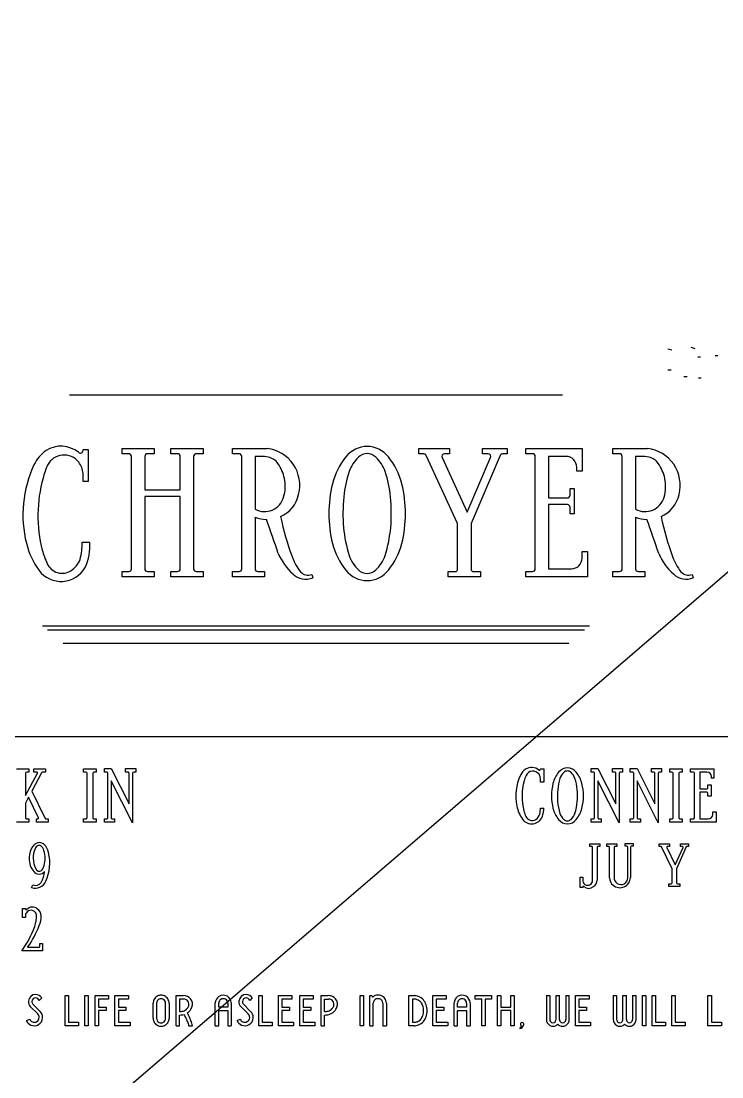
# Model space of a CAD drawing. Header units: metres. Extents: x -210 to 27, y -20 to 71.
# Drawn here: x -66.88 to -50.52, y -0.44 to 24.2 of the extents above; entities that cross this region are included whole.
import ezdxf

# ---------------------------------------------------------------- set-up
doc = ezdxf.new("R2010")
doc.units = ezdxf.units.M

msp = doc.modelspace()

# ---------------------------------------------------------------- linework, layer by layer
at = {"layer": 'MCD_Layer_0'}
for p, q in [((-35.401119, 24.199774), (-86.01265, -19.2484)), ((-51.781876, 16.546864), (-51.688725, 16.531069)), ((-51.146023, 16.546864), (-51.239037, 16.578588)), ((-51.021961, 16.356649), (-51.084057, 16.356649)), ((-50.618713, 16.388374), (-50.680813, 16.388374)), ((-51.704247, 16.055599), (-51.781876, 16.055599)), ((-51.332054, 15.897109), (-51.409676, 15.897109)), ((-51.006432, 15.865385), (-51.068535, 15.865385)), ((-65.438502, 14.180497), (-65.438502, 14.204497)), ((-65.438502, 14.204497), (-65.315502, 14.204497)), ((-65.315502, 14.204497), (-65.315502, 13.454497)), ((-64.527769, 14.226997), (-63.777769, 14.226997)), ((-64.527769, 14.100998), (-64.527769, 14.226997)), ((-64.371769, 14.100998), (-64.527769, 14.100998)), ((-63.903769, 14.100998), (-63.933769, 14.100998)), ((-63.777769, 14.100998), (-63.903769, 14.100998)), ((-63.777769, 14.226997), (-63.777769, 14.100998)), ((-63.387769, 14.100998), (-63.387769, 14.226997)), ((-63.387769, 14.226997), (-62.637769, 14.226997)), ((-63.231768, 14.100998), (-63.387769, 14.100998)), ((-62.760769, 14.100998), (-62.793768, 14.100998)), ((-62.637769, 14.100998), (-62.760769, 14.100998)), ((-62.637769, 14.226997), (-62.637769, 14.100998)), ((-61.951802, 14.226997), (-61.138802, 14.226997)), ((-61.951802, 14.100997), (-61.951802, 14.226997)), ((-61.795802, 14.100997), (-61.951802, 14.100997)), ((-57.600203, 14.097997), (-57.600203, 14.223997)), ((-57.600203, 14.223997), (-56.880203, 14.223997)), ((-57.483203, 14.097997), (-57.600203, 14.097997)), ((-56.694203, 12.474997), (-57.426203, 14.061997)), ((-56.880203, 14.097997), (-57.000203, 14.097997)), ((-56.880203, 14.223997), (-56.880203, 14.097997)), ((-55.701203, 14.061997), (-56.379203, 12.474997)), ((-56.115203, 14.223997), (-55.536203, 14.223997)), ((-56.115203, 14.097997), (-56.115203, 14.223997)), ((-55.983203, 14.097997), (-56.115203, 14.097997)), ((-55.536203, 14.097997), (-55.644203, 14.097997)), ((-55.536203, 14.223997), (-55.536203, 14.097997)), ((-55.0996, 14.226997), (-53.7856, 14.226997)), ((-55.0996, 14.100998), (-55.0996, 14.226997)), ((-54.9436, 14.100998), (-55.0996, 14.100998)), ((-53.7856, 14.226997), (-53.7856, 13.695997)), ((-53.069802, 14.226997), (-52.256802, 14.226997)), ((-53.069802, 14.100997), (-53.069802, 14.226997)), ((-52.913802, 14.100997), (-53.069802, 14.100997)), ((-64.308769, 11.415997), (-64.308769, 14.040997)), ((-63.996769, 14.040997), (-63.996769, 13.257998)), ((-63.168768, 13.257998), (-63.168768, 14.040997)), ((-62.856768, 14.040997), (-62.856768, 11.415997)), ((-61.732802, 11.415997), (-61.732802, 14.040997)), ((-61.420802, 14.040997), (-61.420802, 12.804997)), ((-61.294802, 14.040997), (-61.420802, 14.040997)), ((-57.057203, 14.010997), (-56.472203, 12.738997)), ((-56.472203, 12.738997), (-55.926203, 14.010997)), ((-54.8806, 11.415997), (-54.8806, 14.040997)), ((-54.5686, 14.040997), (-54.5686, 13.071997)), ((-54.1606, 14.040997), (-54.5686, 14.040997)), ((-52.850802, 11.415997), (-52.850802, 14.040997)), ((-52.538802, 14.040997), (-52.538802, 12.804997)), ((-52.412802, 14.040997), (-52.538802, 14.040997)), ((-65.438502, 13.454497), (-65.438502, 13.643497)), ((-53.9116, 13.695997), (-53.9116, 13.788997)), ((-53.7856, 13.695997), (-53.9116, 13.695997)), ((-65.315502, 13.454497), (-65.438502, 13.454497)), ((-63.996769, 13.257998), (-63.168768, 13.257998)), ((-63.996769, 13.101997), (-63.996769, 11.415997)), ((-63.168768, 13.101997), (-63.996769, 13.101997)), ((-63.168768, 11.415997), (-63.168768, 13.101997)), ((-54.5686, 13.071997), (-54.1306, 13.071997)), ((-54.0676, 13.290997), (-53.9746, 13.290997)), ((-54.0676, 13.131997), (-54.0676, 13.290997)), ((-53.9746, 13.290997), (-53.9746, 12.696997)), ((-54.5686, 12.915997), (-54.5686, 11.415997)), ((-54.1306, 12.915997), (-54.5686, 12.915997)), ((-54.0676, 12.696997), (-54.0676, 12.852997)), ((-61.420802, 12.618997), (-61.420802, 11.415997)), ((-53.9746, 12.696997), (-54.0676, 12.696997)), ((-52.538802, 12.618997), (-52.538802, 11.415997)), ((-56.694203, 11.409997), (-56.694203, 12.474997)), ((-56.379203, 12.474997), (-56.379203, 11.409997)), ((-65.459502, 12.038498), (-65.282502, 12.038498)), ((-53.7856, 11.820997), (-53.6626, 11.820997)), ((-53.7856, 11.664997), (-53.7856, 11.820997)), ((-53.6626, 11.820997), (-53.6626, 11.226997)), ((-64.527769, 11.352997), (-64.371769, 11.352997)), ((-64.527769, 11.226997), (-64.527769, 11.352997)), ((-63.933769, 11.352997), (-63.777769, 11.352997)), ((-63.777769, 11.352997), (-63.777769, 11.226997)), ((-63.387769, 11.352997), (-63.231768, 11.352997)), ((-63.387769, 11.226997), (-63.387769, 11.352997)), ((-62.793768, 11.352997), (-62.637769, 11.352997)), ((-62.637769, 11.352997), (-62.637769, 11.226997)), ((-61.951802, 11.352997), (-61.795802, 11.352997)), ((-61.951802, 11.226997), (-61.951802, 11.352997)), ((-61.357802, 11.352997), (-61.201802, 11.352997)), ((-61.201802, 11.352997), (-61.201802, 11.226997)), ((-56.910203, 11.349997), (-56.754203, 11.349997)), ((-56.910203, 11.226997), (-56.910203, 11.349997)), ((-56.319203, 11.349997), (-56.160203, 11.349997)), ((-56.160203, 11.349997), (-56.160203, 11.226997)), ((-55.0996, 11.352997), (-54.9436, 11.352997)), ((-55.0996, 11.226997), (-55.0996, 11.352997)), ((-54.5686, 11.415997), (-54.0376, 11.415997)), ((-53.069802, 11.352997), (-52.913802, 11.352997)), ((-53.069802, 11.226997), (-53.069802, 11.352997)), ((-52.475802, 11.352997), (-52.319802, 11.352997)), ((-52.319802, 11.352997), (-52.319802, 11.226997)), ((-63.777769, 11.226997), (-64.527769, 11.226997)), ((-62.637769, 11.226997), (-63.387769, 11.226997)), ((-61.201802, 11.226997), (-61.951802, 11.226997)), ((-60.100802, 11.286997), (-60.073802, 11.208997)), ((-56.160203, 11.226997), (-56.910203, 11.226997)), ((-53.6626, 11.226997), (-55.0996, 11.226997)), ((-52.319802, 11.226997), (-53.069802, 11.226997)), ((-51.218802, 11.286997), (-51.191802, 11.208997)), ((-81, 7.5), (-39, 7.5)), ((-66.996265, 6.75), (-66.70339, 6.75)), ((-66.70339, 6.671625), (-66.75489, 6.671625)), ((-66.70339, 6.75), (-66.70339, 6.671625)), ((-66.585765, 6.671875), (-66.585765, 6.7495)), ((-66.585765, 6.7495), (-66.312265, 6.7495)), ((-66.520515, 6.671875), (-66.585765, 6.671875)), ((-66.312265, 6.671875), (-66.37264, 6.671875)), ((-66.312265, 6.7495), (-66.312265, 6.671875)), ((-65.424265, 6.75), (-65.131765, 6.75)), ((-65.424265, 6.671625), (-65.424265, 6.75)), ((-65.37214, 6.671625), (-65.424265, 6.671625)), ((-65.131765, 6.671625), (-65.183265, 6.671625)), ((-65.131765, 6.75), (-65.131765, 6.671625)), ((-64.938754, 6.752375), (-64.781254, 6.752375)), ((-64.938754, 6.672125), (-64.938754, 6.752375)), ((-64.886254, 6.672125), (-64.938754, 6.672125)), ((-64.781254, 6.752375), (-64.365004, 5.932375)), ((-64.443754, 6.752375), (-64.208754, 6.752375)), ((-64.443754, 6.672125), (-64.443754, 6.752375)), ((-64.391254, 6.672125), (-64.443754, 6.672125)), ((-64.208754, 6.672125), (-64.261254, 6.672125)), ((-64.208754, 6.752375), (-64.208754, 6.672125)), ((-54.761447, 6.738125), (-54.761447, 6.748125)), ((-54.761447, 6.748125), (-54.684322, 6.748125)), ((-54.684322, 6.748125), (-54.684322, 6.435625)), ((-53.573554, 6.752375), (-53.416054, 6.752375)), ((-53.573554, 6.672125), (-53.573554, 6.752375)), ((-53.521054, 6.672125), (-53.573554, 6.672125)), ((-53.416054, 6.752375), (-52.999804, 5.932375)), ((-53.078554, 6.752375), (-52.843554, 6.752375)), ((-53.078554, 6.672125), (-53.078554, 6.752375)), ((-53.026054, 6.672125), (-53.078554, 6.672125)), ((-52.843554, 6.672125), (-52.896054, 6.672125)), ((-52.843554, 6.752375), (-52.843554, 6.672125)), ((-52.661754, 6.752375), (-52.504254, 6.752375)), ((-52.661754, 6.672125), (-52.661754, 6.752375)), ((-52.609254, 6.672125), (-52.661754, 6.672125)), ((-52.504254, 6.752375), (-52.088004, 5.932375)), ((-52.166754, 6.752375), (-51.931754, 6.752375)), ((-52.166754, 6.672125), (-52.166754, 6.752375)), ((-52.114254, 6.672125), (-52.166754, 6.672125)), ((-51.931754, 6.672125), (-51.984254, 6.672125)), ((-51.931754, 6.752375), (-51.931754, 6.672125)), ((-51.740862, 6.75), (-51.448362, 6.75)), ((-51.740862, 6.671625), (-51.740862, 6.75)), ((-51.688737, 6.671625), (-51.740862, 6.671625)), ((-51.448362, 6.671625), (-51.499862, 6.671625)), ((-51.448362, 6.75), (-51.448362, 6.671625)), ((-51.256174, 6.6725), (-51.256174, 6.75)), ((-51.256174, 6.75), (-50.708674, 6.75)), ((-51.191174, 6.6725), (-51.256174, 6.6725)), ((-50.871299, 6.6725), (-51.034924, 6.6725)), ((-51.034924, 6.6725), (-51.034924, 6.279125)), ((-50.708674, 6.75), (-50.708674, 6.52875)), ((-66.78114, 6.646625), (-66.78114, 6.1285)), ((-66.78114, 6.1285), (-66.50339, 6.643125)), ((-66.40714, 6.65125), (-66.634765, 6.22525)), ((-65.34589, 5.604375), (-65.34589, 6.646625)), ((-65.209515, 6.646625), (-65.209515, 5.604375)), ((-64.860004, 5.605375), (-64.860004, 6.645875)), ((-64.781254, 6.464875), (-64.781254, 5.605375)), ((-64.287505, 5.489875), (-64.781254, 6.464875)), ((-64.365004, 5.932375), (-64.365004, 6.645875)), ((-64.287505, 6.645875), (-64.287505, 5.489875)), ((-54.761447, 6.435625), (-54.761447, 6.514375)), ((-54.684322, 6.435625), (-54.761447, 6.435625)), ((-53.494804, 5.605375), (-53.494804, 6.645875)), ((-53.416054, 6.464875), (-53.416054, 5.605375)), ((-52.922304, 5.489875), (-53.416054, 6.464875)), ((-52.999804, 5.932375), (-52.999804, 6.645875)), ((-52.922304, 6.645875), (-52.922304, 5.489875)), ((-52.583004, 5.605375), (-52.583004, 6.645875)), ((-52.504254, 6.464875), (-52.504254, 5.605375)), ((-52.010504, 5.489875), (-52.504254, 6.464875)), ((-52.088004, 5.932375), (-52.088004, 6.645875)), ((-52.010504, 6.645875), (-52.010504, 5.489875)), ((-51.662487, 5.604375), (-51.662487, 6.646625)), ((-51.526112, 6.646625), (-51.526112, 5.604375)), ((-51.164924, 5.604375), (-51.164924, 6.6475)), ((-50.767549, 6.52875), (-50.767549, 6.5675)), ((-50.708674, 6.52875), (-50.767549, 6.52875)), ((-66.634765, 6.22525), (-66.32989, 5.600125)), ((-51.034924, 6.279125), (-50.878549, 6.279125)), ((-50.878549, 6.20375), (-51.034924, 6.20375)), ((-51.034924, 6.20375), (-51.034924, 5.57875)), ((-50.852299, 6.304125), (-50.852299, 6.370375)), ((-50.852299, 6.370375), (-50.774174, 6.370375)), ((-50.852299, 6.1125), (-50.852299, 6.1775)), ((-50.774174, 6.370375), (-50.774174, 6.1125)), ((-66.70989, 6.082375), (-66.78114, 5.947125)), ((-66.78114, 5.947125), (-66.78114, 5.604375)), ((-66.477765, 5.606125), (-66.70989, 6.082375)), ((-50.774174, 6.1125), (-50.852299, 6.1125)), ((-54.760947, 5.832), (-54.683322, 5.832)), ((-50.736674, 5.6825), (-50.736674, 5.7475)), ((-50.736674, 5.7475), (-50.657424, 5.7475)), ((-50.657424, 5.7475), (-50.657424, 5.5)), ((-66.702765, 5.5), (-66.99589, 5.5)), ((-66.75489, 5.578125), (-66.702765, 5.578125)), ((-66.702765, 5.578125), (-66.702765, 5.5)), ((-66.52714, 5.578125), (-66.495265, 5.578125)), ((-66.52714, 5.5), (-66.52714, 5.578125)), ((-66.253515, 5.5), (-66.52714, 5.5)), ((-66.294765, 5.578125), (-66.253515, 5.578125)), ((-66.253515, 5.578125), (-66.253515, 5.5)), ((-65.424265, 5.578125), (-65.37214, 5.578125)), ((-65.424265, 5.5), (-65.424265, 5.578125)), ((-65.13114, 5.5), (-65.424265, 5.5)), ((-65.183265, 5.578125), (-65.13114, 5.578125)), ((-65.13114, 5.578125), (-65.13114, 5.5)), ((-64.938754, 5.579125), (-64.886254, 5.579125)), ((-64.938754, 5.5), (-64.938754, 5.579125)), ((-64.704129, 5.5), (-64.938754, 5.5)), ((-64.756254, 5.579125), (-64.704129, 5.579125)), ((-64.704129, 5.579125), (-64.704129, 5.5)), ((-53.573554, 5.579125), (-53.521054, 5.579125)), ((-53.573554, 5.5), (-53.573554, 5.579125)), ((-53.338929, 5.5), (-53.573554, 5.5)), ((-53.391054, 5.579125), (-53.338929, 5.579125)), ((-53.338929, 5.579125), (-53.338929, 5.5)), ((-52.661754, 5.579125), (-52.609254, 5.579125)), ((-52.661754, 5.5), (-52.661754, 5.579125)), ((-52.427129, 5.5), (-52.661754, 5.5)), ((-52.479254, 5.579125), (-52.427129, 5.579125)), ((-52.427129, 5.579125), (-52.427129, 5.5)), ((-51.740862, 5.578125), (-51.688737, 5.578125)), ((-51.740862, 5.5), (-51.740862, 5.578125)), ((-51.447737, 5.5), (-51.740862, 5.5)), ((-51.499862, 5.578125), (-51.447737, 5.578125)), ((-51.447737, 5.578125), (-51.447737, 5.5)), ((-51.256174, 5.5), (-51.256174, 5.578125)), ((-51.256174, 5.578125), (-51.191174, 5.578125)), ((-50.657424, 5.5), (-51.256174, 5.5)), ((-51.034924, 5.57875), (-50.841674, 5.57875)), ((-53.605362, 4.9358), (-53.605362, 4.9986)), ((-53.605362, 4.9986), (-53.371062, 4.9986)), ((-53.563362, 4.9358), (-53.605362, 4.9358)), ((-53.371062, 4.9358), (-53.412262, 4.9358)), ((-53.371062, 4.9986), (-53.371062, 4.9358)), ((-53.21291, 5.0007), (-52.97781, 5.0007)), ((-53.21291, 4.938), (-53.21291, 5.0007)), ((-53.17021, 4.938), (-53.21291, 4.938)), ((-52.97781, 4.938), (-53.01911, 4.938)), ((-52.97781, 5.0007), (-52.97781, 4.938)), ((-52.78471, 4.9388), (-52.78471, 5.0027)), ((-52.78471, 5.0027), (-52.59721, 5.0027)), ((-52.74231, 4.9388), (-52.78471, 4.9388)), ((-52.59721, 4.9388), (-52.63831, 4.9388)), ((-52.59721, 5.0027), (-52.59721, 4.9388)), ((-51.988463, 4.99975), (-51.748463, 4.99975)), ((-51.988463, 4.93755), (-51.988463, 4.99975)), ((-51.949463, 4.93755), (-51.988463, 4.93755)), ((-51.748463, 4.93755), (-51.788463, 4.93755)), ((-51.748463, 4.99975), (-51.748463, 4.93755)), ((-51.493463, 4.93755), (-51.493463, 4.99975)), ((-51.493463, 4.9989), (-51.300463, 4.9989)), ((-51.449463, 4.93755), (-51.493463, 4.93755)), ((-51.300463, 4.9367), (-51.336463, 4.9367)), ((-51.300463, 4.9989), (-51.300463, 4.9367)), ((-53.542362, 4.1427), (-53.542362, 4.9158)), ((-53.433262, 4.9158), (-53.433262, 4.1528)), ((-53.14921, 4.2059), (-53.14921, 4.918)), ((-53.04011, 4.918), (-53.04001, 4.2195)), ((-52.72231, 4.2107), (-52.72231, 4.9188)), ((-52.65931, 4.9188), (-52.65931, 4.2107)), ((-51.686463, 4.41675), (-51.930463, 4.92555)), ((-51.807463, 4.90855), (-51.612463, 4.50475)), ((-51.612463, 4.50475), (-51.430463, 4.90855)), ((-51.355463, 4.9247), (-51.581463, 4.4159)), ((-53.835062, 4.2155), (-53.772162, 4.2155)), ((-53.835062, 3.9755), (-53.835062, 4.2155)), ((-53.772162, 4.2155), (-53.772162, 4.1525)), ((-51.686463, 4.08305), (-51.686463, 4.41675)), ((-51.581463, 4.41675), (-51.581463, 4.08305)), ((-66.638941, 3.9759), (-66.607941, 4.0369)), ((-53.772162, 3.9755), (-53.835062, 3.9755)), ((-53.772162, 3.9885), (-53.772162, 3.9755)), ((-51.758463, 3.99975), (-51.758463, 4.06305)), ((-51.758463, 4.06305), (-51.706463, 4.06305)), ((-51.508463, 3.99975), (-51.758463, 3.99975)), ((-51.561463, 4.06305), (-51.508463, 4.06305)), ((-51.508463, 4.06305), (-51.508463, 3.99975)), ((-66.8485, 3.281), (-66.8485, 3.49)), ((-66.8485, 3.49), (-66.7828, 3.49)), ((-66.7828, 3.49), (-66.7828, 3.482)), ((-66.7828, 3.281), (-66.8485, 3.281)), ((-66.7828, 3.323), (-66.7828, 3.281)), ((-66.3868, 2.5), (-66.8688, 2.5)), ((-66.7328, 2.583), (-66.4697, 2.583)), ((-66.4487, 2.604), (-66.4487, 2.667)), ((-66.4487, 2.667), (-66.3868, 2.667)), ((-66.3868, 2.667), (-66.3868, 2.5)), ((-66.610404, 1.251961), (-66.44074, 1.084125)), ((-66.401998, 1.40018), (-66.463241, 1.342243)), ((-65.857706, 1.453151), (-65.776847, 1.453151)), ((-65.857706, 0.750026), (-65.857706, 1.453151)), ((-65.776847, 1.453151), (-65.776847, 0.830885)), ((-65.396453, 1.453155), (-65.315594, 1.453155)), ((-65.396453, 0.75003), (-65.396453, 1.453155)), ((-65.315594, 1.453155), (-65.315594, 0.75003)), ((-65.158385, 1.453155), (-64.843385, 1.453155)), ((-65.158385, 0.75003), (-65.158385, 1.453155)), ((-64.843385, 1.372296), (-65.077526, 1.372296)), ((-65.077526, 1.372296), (-65.077526, 1.183858)), ((-64.843385, 1.453155), (-64.843385, 1.372296)), ((-64.693604, 1.453154), (-64.378604, 1.453154)), ((-64.693604, 0.750029), (-64.693604, 1.453154)), ((-64.378604, 1.372295), (-64.612744, 1.372295)), ((-64.612744, 1.372295), (-64.612744, 1.183857)), ((-64.378604, 1.453154), (-64.378604, 1.372295)), ((-63.805178, 0.927989), (-63.805178, 1.275192)), ((-63.724318, 1.275473), (-63.724318, 0.927637)), ((-63.510006, 0.927637), (-63.510006, 1.275473)), ((-63.429147, 1.275192), (-63.429147, 0.927989)), ((-63.26727, 1.453153), (-63.09852, 1.453153)), ((-63.26727, 0.750028), (-63.26727, 1.453153)), ((-63.096903, 1.372293), (-63.18641, 1.372293)), ((-63.18641, 1.372293), (-63.18641, 1.082184)), ((-62.350258, 0.750029), (-62.350258, 1.282999)), ((-62.269399, 1.183857), (-62.269399, 1.280327)), ((-62.057758, 1.280327), (-62.057758, 1.183857)), ((-61.976899, 1.282999), (-61.976899, 0.750029)), ((-61.69519, 1.251961), (-61.525525, 1.084125)), ((-61.486783, 1.40018), (-61.548026, 1.342243)), ((-61.337832, 1.453151), (-61.256972, 1.453151)), ((-61.337832, 0.750026), (-61.337832, 1.453151)), ((-61.256972, 1.453151), (-61.256972, 0.830885)), ((-60.876572, 1.453154), (-60.561572, 1.453154)), ((-60.876572, 0.750029), (-60.876572, 1.453154)), ((-60.561572, 1.372295), (-60.795713, 1.372295)), ((-60.795713, 1.372295), (-60.795713, 1.183857)), ((-60.561572, 1.453154), (-60.561572, 1.372295)), ((-60.378758, 1.453154), (-60.063758, 1.453154)), ((-60.378758, 0.750029), (-60.378758, 1.453154)), ((-60.063758, 1.372295), (-60.297898, 1.372295)), ((-60.297898, 1.372295), (-60.297898, 1.183857)), ((-60.063758, 1.453154), (-60.063758, 1.372295)), ((-59.881621, 1.453153), (-59.712871, 1.453153)), ((-59.881621, 0.750028), (-59.881621, 1.453153)), ((-59.800762, 1.082184), (-59.800762, 1.372293)), ((-59.800762, 1.372293), (-59.711254, 1.372293)), ((-58.972232, 1.453155), (-58.891373, 1.453155)), ((-58.972232, 0.75003), (-58.972232, 1.453155)), ((-58.891373, 1.453155), (-58.891373, 0.75003)), ((-58.745127, 1.453153), (-58.69408, 1.453153)), ((-58.745127, 0.750027), (-58.745127, 1.453153)), ((-58.69408, 1.453153), (-58.679877, 1.417082)), ((-58.664268, 0.750027), (-58.664268, 1.278988)), ((-58.437862, 1.278988), (-58.437862, 0.750027)), ((-58.357002, 1.278988), (-58.357002, 0.750027)), ((-57.829593, 1.453154), (-57.711047, 1.453154)), ((-57.829593, 0.750029), (-57.829593, 1.453154)), ((-57.748734, 1.372295), (-57.748734, 0.830889)), ((-57.712804, 1.372295), (-57.748734, 1.372295)), ((-57.274506, 1.453154), (-56.959506, 1.453154)), ((-57.274506, 0.750029), (-57.274506, 1.453154)), ((-56.959506, 1.372295), (-57.193646, 1.372295)), ((-57.193646, 1.372295), (-57.193646, 1.183857)), ((-56.959506, 1.453154), (-56.959506, 1.372295)), ((-56.776539, 0.750029), (-56.776539, 1.282999)), ((-56.69568, 1.183857), (-56.69568, 1.280327)), ((-56.484039, 1.280327), (-56.484039, 1.183857)), ((-56.40318, 1.282999), (-56.40318, 0.750029)), ((-56.282187, 1.453153), (-55.901094, 1.453153)), ((-56.282187, 1.372293), (-56.282187, 1.453153)), ((-56.131719, 1.372293), (-56.282187, 1.372293)), ((-56.131719, 0.750028), (-56.131719, 1.372293)), ((-55.901094, 1.372293), (-56.05086, 1.372293)), ((-56.05086, 1.372293), (-56.05086, 0.750028)), ((-55.901094, 1.453153), (-55.901094, 1.372293)), ((-55.761825, 1.453154), (-55.680965, 1.453154)), ((-55.761825, 0.750029), (-55.761825, 1.453154)), ((-55.680965, 1.453154), (-55.680965, 1.183857)), ((-55.454559, 1.453154), (-55.3737, 1.453154)), ((-55.454559, 1.183857), (-55.454559, 1.453154)), ((-55.3737, 1.453154), (-55.3737, 0.750029)), ((-54.621709, 1.453132), (-54.621709, 0.899772)), ((-54.621709, 1.453132), (-54.54085, 1.453132)), ((-54.54085, 1.453132), (-54.54085, 0.899772)), ((-54.3946, 1.453132), (-54.313741, 1.453132)), ((-54.3946, 0.899772), (-54.3946, 1.453132)), ((-54.313741, 0.899772), (-54.313741, 1.453132)), ((-54.16749, 1.453132), (-54.16749, 0.899772)), ((-54.16749, 1.453132), (-54.086631, 1.453132)), ((-54.086631, 0.899772), (-54.086631, 1.453132)), ((-53.940476, 1.453154), (-53.625476, 1.453154)), ((-53.940476, 0.750029), (-53.940476, 1.453154)), ((-53.625476, 1.372295), (-53.859616, 1.372295)), ((-53.859616, 1.372295), (-53.859616, 1.183857)), ((-53.625476, 1.453154), (-53.625476, 1.372295)), ((-53.061895, 1.453132), (-53.061895, 0.899772)), ((-53.061895, 1.453132), (-52.981035, 1.453132)), ((-52.981035, 1.453132), (-52.981035, 0.899772)), ((-52.834785, 1.453132), (-52.753926, 1.453132)), ((-52.834785, 0.899772), (-52.834785, 1.453132)), ((-52.753926, 0.899772), (-52.753926, 1.453132)), ((-52.607676, 1.453132), (-52.607676, 0.899772)), ((-52.607676, 1.453132), (-52.526817, 1.453132)), ((-52.526817, 0.899772), (-52.526817, 1.453132)), ((-52.380576, 1.453155), (-52.299717, 1.453155)), ((-52.380576, 0.75003), (-52.380576, 1.453155)), ((-52.299717, 1.453155), (-52.299717, 0.75003)), ((-52.153517, 1.453151), (-52.072658, 1.453151)), ((-52.153517, 0.750026), (-52.153517, 1.453151)), ((-52.072658, 1.453151), (-52.072658, 0.830885)), ((-51.692267, 1.453151), (-51.611407, 1.453151)), ((-51.692267, 0.750026), (-51.692267, 1.453151)), ((-51.611407, 1.453151), (-51.611407, 0.830885)), ((-50.850394, 1.453151), (-50.769534, 1.453151)), ((-50.850394, 0.750026), (-50.850394, 1.453151)), ((-50.769534, 1.453151), (-50.769534, 0.830885)), ((-66.497271, 1.026259), (-66.669959, 1.197118)), ((-65.077526, 1.183858), (-64.901745, 1.183858)), ((-64.901745, 1.102998), (-65.077526, 1.102998)), ((-65.077526, 1.102998), (-65.077526, 0.75003)), ((-64.901745, 1.183858), (-64.901745, 1.102998)), ((-64.612744, 1.183857), (-64.436963, 1.183857)), ((-64.436963, 1.102998), (-64.612744, 1.102998)), ((-64.612744, 1.102998), (-64.612744, 0.830889)), ((-64.436963, 1.183857), (-64.436963, 1.102998)), ((-63.18641, 0.750028), (-63.18641, 1.001325)), ((-62.057758, 1.183857), (-62.269399, 1.183857)), ((-62.269399, 0.750029), (-62.269399, 1.102998)), ((-62.269399, 1.102998), (-62.057758, 1.102998)), ((-62.057758, 1.102998), (-62.057758, 0.750029)), ((-61.582057, 1.026259), (-61.754744, 1.197118)), ((-60.795713, 1.183857), (-60.619931, 1.183857)), ((-60.619931, 1.102998), (-60.795713, 1.102998)), ((-60.795713, 1.102998), (-60.795713, 0.830889)), ((-60.619931, 1.183857), (-60.619931, 1.102998)), ((-60.297898, 1.183857), (-60.122117, 1.183857)), ((-60.122117, 1.102998), (-60.297898, 1.102998)), ((-60.297898, 1.102998), (-60.297898, 0.830889)), ((-60.122117, 1.183857), (-60.122117, 1.102998)), ((-59.800762, 0.750028), (-59.800762, 1.001325)), ((-57.193646, 1.183857), (-57.017865, 1.183857)), ((-57.017865, 1.102998), (-57.193646, 1.102998)), ((-57.193646, 1.102998), (-57.193646, 0.830889)), ((-57.017865, 1.183857), (-57.017865, 1.102998)), ((-56.484039, 1.183857), (-56.69568, 1.183857)), ((-56.69568, 0.750029), (-56.69568, 1.102998)), ((-56.69568, 1.102998), (-56.484039, 1.102998)), ((-56.484039, 1.102998), (-56.484039, 0.750029)), ((-55.680965, 1.183857), (-55.454559, 1.183857)), ((-55.454559, 1.102998), (-55.680965, 1.102998)), ((-55.680965, 1.102998), (-55.680965, 0.750029)), ((-55.454559, 0.750029), (-55.454559, 1.102998)), ((-53.859616, 1.183857), (-53.683835, 1.183857)), ((-53.683835, 1.102998), (-53.859616, 1.102998)), ((-53.859616, 1.102998), (-53.859616, 0.830889)), ((-53.683835, 1.183857), (-53.683835, 1.102998)), ((-66.757568, 0.871782), (-66.682545, 0.901946)), ((-65.542636, 0.750026), (-65.857706, 0.750026)), ((-65.776847, 0.830885), (-65.542636, 0.830885)), ((-65.542636, 0.830885), (-65.542636, 0.750026)), ((-65.315594, 0.75003), (-65.396453, 0.75003)), ((-65.077526, 0.75003), (-65.158385, 0.75003)), ((-64.342041, 0.750029), (-64.693604, 0.750029)), ((-64.612744, 0.830889), (-64.342041, 0.830889)), ((-64.342041, 0.830889), (-64.342041, 0.750029)), ((-63.26727, 0.750028), (-63.18641, 0.750028)), ((-62.966332, 0.750028), (-62.882942, 0.750028)), ((-62.350258, 0.750029), (-62.269399, 0.750029)), ((-62.057758, 0.750029), (-61.976899, 0.750029)), ((-61.842353, 0.871782), (-61.76733, 0.901946)), ((-61.022761, 0.750026), (-61.337832, 0.750026)), ((-61.256972, 0.830885), (-61.022761, 0.830885)), ((-61.022761, 0.830885), (-61.022761, 0.750026)), ((-60.525009, 0.750029), (-60.876572, 0.750029)), ((-60.795713, 0.830889), (-60.525009, 0.830889)), ((-60.525009, 0.830889), (-60.525009, 0.750029)), ((-60.027195, 0.750029), (-60.378758, 0.750029)), ((-60.297898, 0.830889), (-60.027195, 0.830889)), ((-60.027195, 0.830889), (-60.027195, 0.750029)), ((-59.881621, 0.750028), (-59.800762, 0.750028)), ((-58.891373, 0.75003), (-58.972232, 0.75003)), ((-58.745127, 0.750027), (-58.664268, 0.750027)), ((-58.437862, 0.750027), (-58.357002, 0.750027)), ((-57.711047, 0.750029), (-57.829593, 0.750029)), ((-57.748734, 0.830889), (-57.712804, 0.830889)), ((-56.922943, 0.750029), (-57.274506, 0.750029)), ((-57.193646, 0.830889), (-56.922943, 0.830889)), ((-56.922943, 0.830889), (-56.922943, 0.750029)), ((-56.776539, 0.750029), (-56.69568, 0.750029)), ((-56.484039, 0.750029), (-56.40318, 0.750029)), ((-56.05086, 0.750028), (-56.131719, 0.750028)), ((-55.680965, 0.750029), (-55.761825, 0.750029)), ((-55.3737, 0.750029), (-55.454559, 0.750029)), ((-53.588913, 0.750029), (-53.940476, 0.750029)), ((-53.859616, 0.830889), (-53.588913, 0.830889)), ((-53.588913, 0.830889), (-53.588913, 0.750029)), ((-52.299717, 0.75003), (-52.380576, 0.75003)), ((-51.838447, 0.750026), (-52.153517, 0.750026)), ((-52.072658, 0.830885), (-51.838447, 0.830885)), ((-51.838447, 0.830885), (-51.838447, 0.750026)), ((-51.377196, 0.750026), (-51.692267, 0.750026)), ((-51.611407, 0.830885), (-51.377196, 0.830885)), ((-51.377196, 0.830885), (-51.377196, 0.750026)), ((-50.535323, 0.750026), (-50.850394, 0.750026)), ((-50.769534, 0.830885), (-50.535323, 0.830885)), ((-50.535323, 0.830885), (-50.535323, 0.750026))]:
    msp.add_line(p, q, dxfattribs=at)
for centre, radius, start, end in [((-65.736038, 13.416094), 0.951417, 126.540416, 153.379901), ((-65.956723, 13.616688), 0.661395, 51.666626, 121.520443), ((-65.881177, 13.641804), 0.430194, 37.635618, 153.419488), ((-65.502074, 14.180971), 0.063574, 225.666916, 359.573218), ((-64.370269, 14.039497), 0.061518, 1.397251, 91.39703), ((-63.935268, 14.039497), 0.061519, 88.603081, 178.602679), ((-63.230269, 14.039497), 0.061519, 1.397321, 91.396919), ((-62.795268, 14.039497), 0.061518, 88.603019, 178.602822), ((-61.794302, 14.039497), 0.061518, 1.397354, 91.397138), ((-61.247559, 13.364831), 0.868998, 345.829766, 82.810443), ((-58.799987, 13.634689), 0.637334, 90.513828, 141.779966), ((-58.802703, 13.806998), 0.297014, 90.57854, 134.181543), ((-58.811418, 13.63469), 0.637334, 38.220007, 89.486183), ((-58.808701, 13.806999), 0.297013, 45.818386, 89.421495), ((-57.482303, 14.036297), 0.061707, 24.613448, 90.835398), ((-57.004165, 14.03842), 0.059708, 86.1955, 207.340959), ((-55.979241, 14.038421), 0.059708, 332.658789, 93.804588), ((-55.645103, 14.036297), 0.061707, 89.164762, 155.386554), ((-54.9421, 14.039497), 0.061518, 1.39725, 91.39699), ((-52.912302, 14.039497), 0.061518, 1.397354, 91.397138), ((-52.365559, 13.364831), 0.868998, 345.829766, 82.810443), ((-64.072333, 12.678523), 2.770587, 155.160215, 193.924557), ((-64.88706, 13.178934), 1.526664, 154.578282, 166.493435), ((-65.919197, 13.606071), 0.48215, 4.452, 38.239476), ((-61.317119, 13.00911), 1.032129, 78.355845, 88.761018), ((-61.17651, 13.682494), 0.344228, 33.6021, 78.656218), ((-61.671625, 13.321631), 0.956688, 12.273202, 35.1927), ((-58.046874, 13.006456), 1.617923, 140.801546, 165.849211), ((-58.43757, 13.41477), 0.832847, 133.389854, 161.139767), ((-59.173827, 13.414774), 0.832839, 18.860113, 46.610309), ((-59.56453, 13.006456), 1.617923, 14.150814, 39.198481), ((-54.167866, 13.7848), 0.256301, 0.938417, 88.375444), ((-52.435119, 13.00911), 1.032129, 78.355845, 88.761018), ((-52.29451, 13.682494), 0.344228, 33.6021, 78.656218), ((-52.789625, 13.321631), 0.956688, 12.273202, 35.1927), ((-56.983215, 12.902103), 2.374891, 160.777737, 175.324229), ((-60.628254, 12.902088), 2.374956, 4.676006, 19.222094), ((-63.250334, 12.659655), 3.241726, 164.325167, 194.450614), ((-61.644117, 13.342914), 0.925405, 343.945861, 11.347607), ((-56.808675, 12.708884), 2.891333, 166.129923, 180.116654), ((-60.802705, 12.708887), 2.891309, 359.883287, 13.870135), ((-52.762117, 13.342914), 0.925405, 343.945861, 11.347607), ((-61.203854, 13.220078), 0.468357, 242.405497, 343.492358), ((-61.132785, 13.313856), 0.745543, 294.230983, 347.469), ((-55.227871, 12.694168), 4.14184, 174.436746, 184.364112), ((-62.383528, 12.694171), 4.141835, 355.635854, 5.563231), ((-54.1291, 13.133497), 0.061518, 268.6028, 358.60279), ((-52.321854, 13.220078), 0.468357, 242.405497, 343.492358), ((-52.250785, 13.313856), 0.745543, 294.230983, 347.469), ((-54.13435, 12.849247), 0.066855, 3.2156, 86.784319), ((-61.181074, 13.187505), 0.616986, 247.135856, 272.25456), ((-97.708751, -0.513124), 38.823179, 18.447323, 19.695315), ((-53.674713, 14.184014), 7.318124, 192.228167, 199.809078), ((-56.766139, 12.705244), 2.933864, 180.043872, 193.768264), ((-60.84524, 12.705241), 2.933839, 346.231677, 359.956187), ((-52.299074, 13.187505), 0.616986, 247.135856, 272.25456), ((-88.826751, -0.513124), 38.823179, 18.447323, 19.695315), ((-44.792713, 14.184014), 7.318124, 192.228167, 199.809078), ((-56.102748, 12.700106), 3.270755, 185.634128, 197.290245), ((-61.508656, 12.700106), 3.270755, 342.709755, 354.365872), ((-64.960928, 12.466558), 1.857115, 194.174437, 215.877159), ((-65.057987, 12.163988), 1.367875, 193.24022, 207.117034), ((-66.890489, 12.005496), 1.431367, 345.060759, 1.32112), ((-66.396323, 11.93667), 1.118466, 334.064441, 5.223569), ((-58.034518, 12.413684), 1.632647, 194.424047, 219.145938), ((-59.576886, 12.413685), 1.632648, 320.854035, 345.575927), ((-65.991286, 11.808897), 0.513584, 301.81945, 340.386163), ((-59.672147, 12.278298), 1.310216, 202.741737, 228.606192), ((-59.345752, 12.13849), 1.289457, 199.691625, 218.068995), ((-58.442315, 11.994175), 0.827373, 198.766608, 226.703827), ((-59.173835, 11.997225), 0.832849, 313.389832, 341.139691), ((-54.036532, 11.666935), 0.25094, 269.756209, 359.557646), ((-50.790147, 12.278298), 1.310216, 202.741737, 228.606192), ((-50.463752, 12.13849), 1.289457, 199.691625, 218.068995), ((-65.950808, 11.765129), 0.644075, 216.924065, 330.451559), ((-65.927432, 11.68963), 0.378673, 203.193024, 303.124579), ((-64.370269, 11.414497), 0.061518, 268.602777, 1.397193), ((-63.935268, 11.414497), 0.061518, 178.602875, 271.397115), ((-63.230269, 11.414497), 0.061518, 268.602885, 1.397125), ((-62.795268, 11.414497), 0.061518, 178.602736, 271.397172), ((-61.794302, 11.414497), 0.061518, 268.602858, 1.397142), ((-61.359302, 11.414497), 0.061518, 178.602855, 271.396982), ((-60.188644, 11.509847), 0.239537, 224.017607, 291.513144), ((-58.800285, 11.7767), 0.636725, 218.193854, 269.51252), ((-58.802702, 11.604998), 0.297016, 225.818543, 269.421202), ((-58.811417, 11.777305), 0.637333, 270.513726, 321.779917), ((-58.808702, 11.604997), 0.297015, 270.578763, 314.181527), ((-56.755703, 11.411497), 0.061518, 271.39689, 358.60294), ((-56.317704, 11.411497), 0.061517, 181.396469, 268.603873), ((-54.9421, 11.414497), 0.061518, 268.602817, 1.397193), ((-52.912302, 11.414497), 0.061518, 268.602858, 1.397142), ((-52.477302, 11.414497), 0.061518, 178.602855, 271.396982), ((-51.306644, 11.509847), 0.239537, 224.017607, 291.513144), ((-60.24121, 11.601488), 0.426702, 225.835458, 293.099506), ((-51.35921, 11.601488), 0.426702, 225.835458, 293.099506), ((-66.755515, 6.646), 0.025633, 88.603013, 178.602576), ((-66.52048, 6.652421), 0.019454, 331.456937, 90.103669), ((-66.372843, 6.633047), 0.038829, 89.701057, 152.043243), ((-65.371515, 6.646), 0.025633, 1.397424, 91.396987), ((-65.18389, 6.646), 0.025633, 88.603013, 178.602576), ((-64.88563, 6.6465), 0.025633, 358.602925, 91.396993), ((-64.39063, 6.6465), 0.025633, 358.602996, 91.397004), ((-64.259692, 6.644312), 0.027857, 93.215743, 176.784257), ((-54.874423, 6.419626), 0.39642, 126.540337, 153.380067), ((-54.966372, 6.503203), 0.275582, 51.666835, 121.520285), ((-54.934895, 6.51367), 0.179247, 37.635523, 153.419562), ((-54.783348, 6.737636), 0.021906, 236.472512, 1.278304), ((-53.812794, 6.241442), 0.674133, 140.801534, 165.849269), ((-54.126537, 6.503136), 0.26564, 90.79453, 141.775205), ((-53.975583, 6.411572), 0.347019, 133.389786, 161.139748), ((-54.127721, 6.575), 0.123756, 90.578709, 134.181649), ((-54.129212, 6.50757), 0.261182, 37.758344, 90.221383), ((-54.130221, 6.575), 0.123756, 45.818386, 89.421273), ((-54.282359, 6.411572), 0.347019, 18.860253, 46.610181), ((-54.445149, 6.241442), 0.674135, 14.150753, 39.198424), ((-53.52043, 6.6465), 0.025633, 358.602925, 91.396993), ((-53.02543, 6.6465), 0.025633, 358.602996, 91.397004), ((-52.894492, 6.644312), 0.027857, 93.215743, 176.784257), ((-52.608629, 6.6465), 0.025633, 358.602925, 91.396993), ((-52.113629, 6.6465), 0.025633, 358.602996, 91.397004), ((-51.982691, 6.644312), 0.027857, 93.215743, 176.784257), ((-51.688112, 6.646), 0.025633, 1.397424, 91.396987), ((-51.500487, 6.646), 0.025633, 88.603013, 178.602576), ((-51.190549, 6.646875), 0.025633, 1.397424, 91.396987), ((-50.874326, 6.565751), 0.106792, 0.938382, 88.375458), ((-54.186927, 6.11328), 1.148814, 155.084697, 191.773362), ((-53.838711, 6.104441), 1.350719, 164.325155, 194.450623), ((-54.52068, 6.320808), 0.63611, 154.578309, 166.493475), ((-54.938748, 6.521956), 0.177463, 357.551653, 34.756256), ((-53.224082, 6.176254), 1.134422, 162.162405, 175.639799), ((-55.125574, 6.152408), 1.229044, 5.139181, 17.586118), ((-53.080706, 6.079786), 1.423701, 166.743752, 178.582696), ((-52.621837, 6.098215), 1.741152, 174.585862, 183.89309), ((-55.861379, 6.103895), 1.966315, 356.387485, 4.626575), ((-55.17724, 6.079785), 1.423705, 1.417328, 13.256238), ((-50.877924, 6.30475), 0.025633, 268.602796, 358.602963), ((-50.880111, 6.175937), 0.027856, 3.2156, 86.784319), ((-53.049441, 6.155661), 1.455098, 181.601279, 193.134822), ((-53.00274, 6.113795), 1.362815, 185.634126, 197.29024), ((-55.2552, 6.113795), 1.362813, 342.709749, 354.365878), ((-55.208505, 6.155662), 1.455103, 346.865188, 358.398697), ((-54.484606, 6.053567), 0.845216, 191.928056, 214.661076), ((-54.515122, 5.926129), 0.651222, 194.109641, 206.247604), ((-54.969149, 5.736805), 0.19671, 300.962388, 347.20779), ((-55.294475, 5.824625), 0.533579, 345.746404, 0.791997), ((-55.203535, 5.815157), 0.520485, 339.836975, 1.854396), ((-53.807646, 5.994452), 0.680268, 194.424025, 219.14597), ((-53.975584, 5.820927), 0.347019, 198.860234, 226.610228), ((-54.282358, 5.820928), 0.347019, 313.389806, 341.139765), ((-54.450298, 5.994453), 0.68027, 320.854073, 345.575952), ((-50.841229, 5.683307), 0.104558, 269.756155, 359.55768), ((-66.755515, 5.60375), 0.025633, 178.602799, 271.397201), ((-66.495255, 5.597588), 0.019463, 269.971313, 26.017924), ((-66.294679, 5.617302), 0.039178, 206.005157, 269.8742), ((-65.371515, 5.60375), 0.025633, 268.602799, 1.397201), ((-65.18389, 5.60375), 0.025633, 178.602799, 271.397201), ((-64.885629, 5.60475), 0.025633, 268.602799, 1.397201), ((-64.755629, 5.60475), 0.025633, 178.602799, 268.602833), ((-54.96431, 5.729454), 0.266388, 216.00008, 339.405111), ((-54.954168, 5.700264), 0.157781, 203.193067, 303.124518), ((-54.12659, 5.729294), 0.265555, 218.220007, 269.486314), ((-54.127744, 5.657465), 0.123715, 225.814912, 270.010752), ((-54.129205, 5.724922), 0.261172, 270.051429, 322.242245), ((-54.130296, 5.657613), 0.123889, 271.190967, 314.170147), ((-53.520429, 5.60475), 0.025633, 268.602799, 1.397201), ((-53.390429, 5.60475), 0.025633, 178.602799, 268.602833), ((-52.608629, 5.60475), 0.025633, 268.602799, 1.397201), ((-52.478629, 5.60475), 0.025633, 178.602799, 268.602833), ((-51.688112, 5.60375), 0.025633, 268.602799, 1.397201), ((-51.500487, 5.60375), 0.025633, 178.602799, 271.397201), ((-51.190549, 5.60375), 0.025633, 268.602799, 1.397201), ((-66.300143, 4.708559), 0.386834, 139.419606, 163.812695), ((-66.452441, 4.843455), 0.183444, 91.874118, 140.475325), ((-66.41484, 4.817616), 0.158135, 118.64245, 156.212263), ((-66.463528, 4.902172), 0.060628, 51.927112, 116.56374), ((-66.461578, 4.860958), 0.165872, 46.662254, 88.916262), ((-66.536884, 4.794458), 0.190857, 14.300263, 54.532476), ((-66.602789, 4.716979), 0.367524, 12.033199, 46.05529), ((-53.562862, 4.9153), 0.020506, 1.397068, 91.397343), ((-53.412762, 4.9153), 0.020506, 88.60272, 178.602788), ((-53.16971, 4.9175), 0.020506, 1.397353, 91.397058), ((-53.01961, 4.9175), 0.020506, 88.603013, 178.602576), ((-52.74281, 4.9183), 0.020506, 1.397356, 88.602729), ((-52.63881, 4.9183), 0.020506, 88.603022, 178.602649), ((-51.949162, 4.916984), 0.020569, 24.612825, 90.836021), ((-51.789783, 4.917691), 0.019903, 86.195561, 207.340897), ((-51.448142, 4.917691), 0.019903, 332.659041, 93.8045), ((-51.336763, 4.916133), 0.020569, 89.163964, 155.387027), ((-66.174272, 4.664082), 0.52017, 162.972873, 179.887825), ((-66.059503, 4.672), 0.542113, 157.277652, 180.95129), ((-66.911223, 4.663342), 0.587003, 359.517639, 17.67846), ((-67.266889, 4.554217), 1.051168, 335.780913, 13.163464), ((-66.158607, 4.652055), 0.535992, 178.605437, 197.55374), ((-66.3415, 4.587244), 0.342133, 196.442921, 224.064902), ((-66.127547, 4.64489), 0.474339, 177.811908, 210.787034), ((-66.676332, 4.591925), 0.343962, 324.605325, 342.919864), ((-66.877414, 4.649978), 0.553238, 343.289226, 0.872222), ((-66.456211, 4.468988), 0.177539, 222.388048, 267.633909), ((-66.462691, 4.440786), 0.082267, 208.129661, 324.231273), ((-66.467601, 4.468407), 0.176854, 271.31561, 318.404617), ((-66.87412, 4.383853), 0.539781, 327.684896, 356.510582), ((-52.90876, 4.216013), 0.240663, 182.408335, 230.354914), ((-52.903911, 4.217198), 0.244687, 229.6577, 358.478167), ((-52.881451, 4.204598), 0.159258, 174.630949, 2.195781), ((-66.551514, 4.224632), 0.26365, 250.634061, 337.326278), ((-66.549185, 4.184019), 0.158418, 248.229469, 325.942075), ((-53.65736, 4.145252), 0.115031, 176.387625, 358.628938), ((-53.758556, 3.989646), 0.013654, 40.423683, 184.816041), ((-53.633262, 4.137756), 0.180539, 230.474012, 309.525988), ((-53.635435, 4.163707), 0.202484, 305.323067, 356.827086), ((-51.706963, 4.08355), 0.020506, 271.397233, 358.602746), ((-51.560963, 4.08355), 0.020506, 181.397254, 268.602767), ((-66.762951, 3.480959), 0.019877, 176.996517, 315.391797), ((-66.620666, 3.342592), 0.178594, 50.804123, 135.845145), ((-66.637878, 3.299401), 0.22338, 2.97634, 54.38616), ((-66.620522, 3.304394), 0.163342, 140.632559, 173.459288), ((-66.656026, 3.319419), 0.126833, 65.683909, 135.70048), ((-66.651474, 3.318292), 0.12607, 8.533965, 67.78051), ((-67.128024, 3.291012), 0.60298, 338.293675, 4.374085), ((-66.930731, 3.306201), 0.515953, 335.348711, 0.53292), ((-68.761569, 3.866789), 2.33467, 324.166548, 339.992575), ((-68.705335, 3.961562), 2.406518, 325.051132, 338.792182), ((-66.4692, 2.6035), 0.020506, 268.602811, 1.397291), ((-66.545747, 1.311633), 0.168844, 90.013199, 174.567398), ((-66.5458, 1.311562), 0.168915, 31.643284, 89.995226), ((-61.630533, 1.311633), 0.168844, 90.013199, 174.567398), ((-61.630586, 1.311562), 0.168915, 31.643284, 89.995226), ((-66.545074, 1.31173), 0.169506, 174.621606, 222.544087), ((-66.545637, 1.311656), 0.088081, 174.594653, 222.666387), ((-66.54567, 1.311561), 0.088057, 90.075615, 174.530891), ((-66.545726, 1.311638), 0.08798, 20.357057, 90.039443), ((-63.617931, 1.275879), 0.187248, 145.399411, 180.210153), ((-63.616888, 1.275548), 0.188294, 114.649557, 145.496508), ((-63.617791, 1.275767), 0.106527, 145.330408, 180.158237), ((-63.617433, 1.276133), 0.106615, 114.514305, 145.601755), ((-63.617221, 1.275508), 0.188192, 89.960469, 114.552401), ((-63.617247, 1.276308), 0.106533, 89.916201, 114.644331), ((-63.617103, 1.275506), 0.188194, 65.447769, 89.996654), ((-63.617229, 1.274896), 0.107945, 65.610263, 89.927284), ((-63.617309, 1.275601), 0.107337, 34.433288, 65.415934), ((-63.617877, 1.274853), 0.18911, 34.589027, 65.316494), ((-63.617371, 1.275641), 0.107365, 359.910141, 34.396718), ((-63.617029, 1.275784), 0.187884, 359.819514, 34.502106), ((-63.094108, 1.234455), 0.218742, 40.112152, 91.155739), ((-63.094129, 1.234294), 0.138027, 40.146291, 91.151726), ((-63.081499, 1.253114), 0.116406, 340.74339, 37.072485), ((-63.081174, 1.253055), 0.196955, 340.735715, 38.398011), ((-62.163606, 1.276927), 0.186751, 123.361902, 178.136976), ((-62.16366, 1.276948), 0.105792, 123.335311, 178.169665), ((-62.163583, 1.276986), 0.186715, 59.817874, 123.37771), ((-62.163525, 1.27711), 0.105732, 59.807972, 123.444825), ((-62.163583, 1.276975), 0.105878, 1.814314, 59.817272), ((-62.163709, 1.276832), 0.186912, 1.890647, 59.808015), ((-61.629859, 1.31173), 0.169506, 174.621606, 222.544087), ((-61.630423, 1.311656), 0.088081, 174.594653, 222.666387), ((-61.630456, 1.311561), 0.088057, 90.075615, 174.530891), ((-61.630511, 1.311638), 0.08798, 20.357057, 90.039443), ((-59.708461, 1.23445), 0.218747, 40.112743, 91.155232), ((-59.708481, 1.234294), 0.138027, 40.146287, 91.151464), ((-59.696121, 1.253), 0.116691, 340.851329, 37.03673), ((-59.69553, 1.253054), 0.19696, 340.736469, 38.397257), ((-58.55513, 1.273101), 0.190505, 109.068889, 130.906202), ((-58.554642, 1.273177), 0.10978, 110.160994, 176.965575), ((-58.550748, 1.248006), 0.215693, 72.008873, 107.991127), ((-58.550783, 1.248036), 0.134804, 71.982784, 108.017216), ((-58.544989, 1.275403), 0.107028, 35.734607, 70.400771), ((-58.544892, 1.275438), 0.187817, 35.773186, 71.123105), ((-58.54463, 1.275236), 0.106835, 2.012447, 35.919622), ((-58.545867, 1.274922), 0.188909, 1.233159, 35.727084), ((-57.717467, 1.137999), 0.234342, 69.130264, 88.859901), ((-57.716874, 1.141392), 0.311816, 69.392302, 88.929242), ((-57.694751, 1.184464), 0.182893, 39.495634, 70.594409), ((-57.694482, 1.184726), 0.263436, 39.489829, 70.633548), ((-57.724447, 1.14634), 0.230297, 18.081883, 42.116778), ((-57.72304, 1.14697), 0.30968, 18.008345, 41.52103), ((-57.847663, 1.105337), 0.44107, 359.933592, 18.146794), ((-56.589887, 1.276927), 0.186751, 123.361902, 178.136976), ((-56.589941, 1.276948), 0.105792, 123.335311, 178.169665), ((-56.589864, 1.276986), 0.186715, 59.817874, 123.37771), ((-56.589806, 1.27711), 0.105732, 59.807972, 123.444825), ((-56.589864, 1.276975), 0.105878, 1.814314, 59.817272), ((-56.58999, 1.276832), 0.186912, 1.890647, 59.808015), ((-66.577358, 0.944493), 0.114454, 358.235774, 45.594271), ((-66.577137, 0.944673), 0.195067, 358.168451, 45.634741), ((-63.192267, 1.540652), 0.458505, 270.731958, 281.394389), ((-63.191635, 1.524418), 0.523119, 270.572276, 282.429118), ((-63.153177, 1.273959), 0.18989, 285.734033, 316.603774), ((-64.002415, 0.451039), 1.081223, 27.155232, 31.349875), ((-63.15654, 1.278958), 0.195773, 316.216741, 340.845787), ((-63.982585, 0.462408), 1.139235, 27.078812, 30.895745), ((-63.151406, 1.271988), 0.26811, 303.096854, 316.548597), ((-63.157016, 1.279286), 0.277205, 316.250924, 340.789494), ((-61.662144, 0.944493), 0.114454, 358.235774, 45.594271), ((-61.661922, 0.944673), 0.195067, 358.168451, 45.634741), ((-59.806715, 1.54227), 0.460124, 270.741303, 281.374956), ((-59.805993, 1.524548), 0.523249, 270.572807, 282.355742), ((-59.76799, 1.274837), 0.19088, 285.816158, 316.521846), ((-59.767922, 1.274761), 0.271589, 285.788096, 316.437799), ((-59.770815, 1.278954), 0.195766, 316.216525, 340.846396), ((-59.771373, 1.27929), 0.277212, 316.251078, 340.789063), ((-57.86128, 1.101156), 0.374126, 341.971128, 0.562093), ((-57.861863, 1.101958), 0.374703, 0.438505, 18.011404), ((-57.837333, 1.095562), 0.430544, 341.713963, 1.139374), ((-66.577004, 0.944733), 0.194744, 201.999645, 246.373407), ((-66.577091, 0.944647), 0.113771, 202.044606, 246.361845), ((-66.57693, 0.945214), 0.195214, 246.410255, 300.615305), ((-66.576905, 0.945351), 0.11449, 246.417825, 300.546586), ((-66.576794, 0.944728), 0.113897, 300.657927, 358.109078), ((-66.576882, 0.944781), 0.194817, 300.668105, 358.134239), ((-63.617931, 0.927303), 0.187248, 179.790049, 214.60059), ((-63.616891, 0.927629), 0.188289, 214.502685, 245.350664), ((-63.617605, 0.92744), 0.106713, 179.894593, 214.571596), ((-63.617584, 0.926735), 0.106332, 214.252345, 245.505609), ((-63.617217, 0.927687), 0.188206, 245.448079, 270.038115), ((-63.61772, 0.925408), 0.105069, 245.272895, 270.342725), ((-63.616599, 0.925396), 0.105056, 269.731462, 294.727689), ((-63.617107, 0.927689), 0.188208, 270.004766, 294.551749), ((-63.617479, 0.927845), 0.107649, 294.607833, 325.418902), ((-63.617874, 0.928323), 0.189105, 294.683285, 325.411781), ((-63.61716, 0.927437), 0.107155, 325.501874, 0.106939), ((-63.617029, 0.927398), 0.187884, 325.497892, 0.180285), ((-63.924413, 0.496805), 0.990945, 20.230119, 26.859151), ((-63.941717, 0.490951), 1.009206, 14.875164, 20.202245), ((-63.941653, 0.489112), 1.090647, 20.297409, 26.808548), ((-63.945067, 0.490464), 1.093382, 13.732868, 20.168894), ((-61.661789, 0.944733), 0.194744, 201.999645, 246.373407), ((-61.661877, 0.944647), 0.113771, 202.044606, 246.361845), ((-61.661716, 0.945214), 0.195214, 246.410255, 300.615305), ((-61.661691, 0.945351), 0.11449, 246.417825, 300.546586), ((-61.66158, 0.944728), 0.113897, 300.657927, 358.109078), ((-61.661668, 0.944781), 0.194817, 300.668105, 358.134239), ((-57.716663, 1.061305), 0.230449, 270.959327, 290.594679), ((-57.716886, 1.061834), 0.31186, 271.07283, 290.607053), ((-57.697147, 1.023853), 0.188594, 289.046692, 320.020178), ((-57.694482, 1.018458), 0.263436, 289.366452, 320.510171), ((-57.735637, 1.061705), 0.242446, 319.009977, 341.64678), ((-57.723055, 1.056222), 0.309696, 318.479584, 341.99104), ((-55.188054, 0.789557), 0.039599, 127.883892, 216.309937), ((-55.244815, 0.741157), 0.035215, 299.21253, 45.115047), ((-55.188085, 0.789445), 0.039668, 43.884996, 127.74912), ((-55.263724, 0.797288), 0.115603, 312.434469, 339.14029), ((-55.18894, 0.789261), 0.040415, 0.469609, 43.23368), ((-55.26155, 0.79631), 0.113222, 339.211191, 356.598668), ((-54.464996, 0.896481), 0.156748, 178.796892, 241.55602), ((-54.464599, 0.89669), 0.076313, 177.685252, 242.898035), ((-54.46776, 0.883695), 0.144236, 240.102404, 299.897596), ((-54.467725, 0.883864), 0.063545, 240.137014, 299.862986), ((-54.470851, 0.89669), 0.076314, 297.102391, 2.31412), ((-54.471762, 0.898146), 0.158802, 298.550222, 317.773224), ((-54.237658, 0.896613), 0.156973, 222.077025, 241.505647), ((-54.23749, 0.89669), 0.076313, 177.685418, 242.898272), ((-54.240616, 0.883827), 0.144368, 240.116389, 299.883611), ((-54.240615, 0.883863), 0.063544, 240.136939, 299.863061), ((-54.243742, 0.89669), 0.076314, 297.102391, 2.31412), ((-54.243345, 0.896481), 0.156748, 298.443855, 1.203029), ((-52.905181, 0.896481), 0.156748, 178.796892, 241.55602), ((-52.904785, 0.89669), 0.076313, 177.685252, 242.898035), ((-52.907946, 0.883695), 0.144236, 240.102404, 299.897596), ((-52.90791, 0.883864), 0.063545, 240.137014, 299.862986), ((-52.911037, 0.89669), 0.076314, 297.102391, 2.31412), ((-52.911947, 0.898146), 0.158802, 298.550222, 317.773224), ((-52.677843, 0.896613), 0.156973, 222.077025, 241.505647), ((-52.677676, 0.89669), 0.076313, 177.685418, 242.898272), ((-52.680801, 0.883827), 0.144368, 240.116389, 299.883611), ((-52.680801, 0.883863), 0.063544, 240.136939, 299.863061), ((-52.683928, 0.89669), 0.076314, 297.102391, 2.31412), ((-52.68353, 0.896481), 0.156748, 298.443855, 1.203029), ((-55.219176, 0.692807), 0.019536, 115.635489, 202.761119), ((-55.262795, 0.797504), 0.115138, 282.848763, 312.02089)]:
    msp.add_arc(centre, radius, start, end, dxfattribs=at)
at = {"layer": 'MCD_Layer_1'}
for p, q in [((-54.247849, 15.469414), (-65.752205, 15.469414)), ((-53.6133, 10.078331), (-66.386749, 10.078331)), ((-53.728203, 9.984581), (-66.271843, 9.984581)), ((-54.09523, 9.672081), (-65.904823, 9.672081))]:
    msp.add_line(p, q, dxfattribs=at)

doc.saveas('drawing.dxf')
